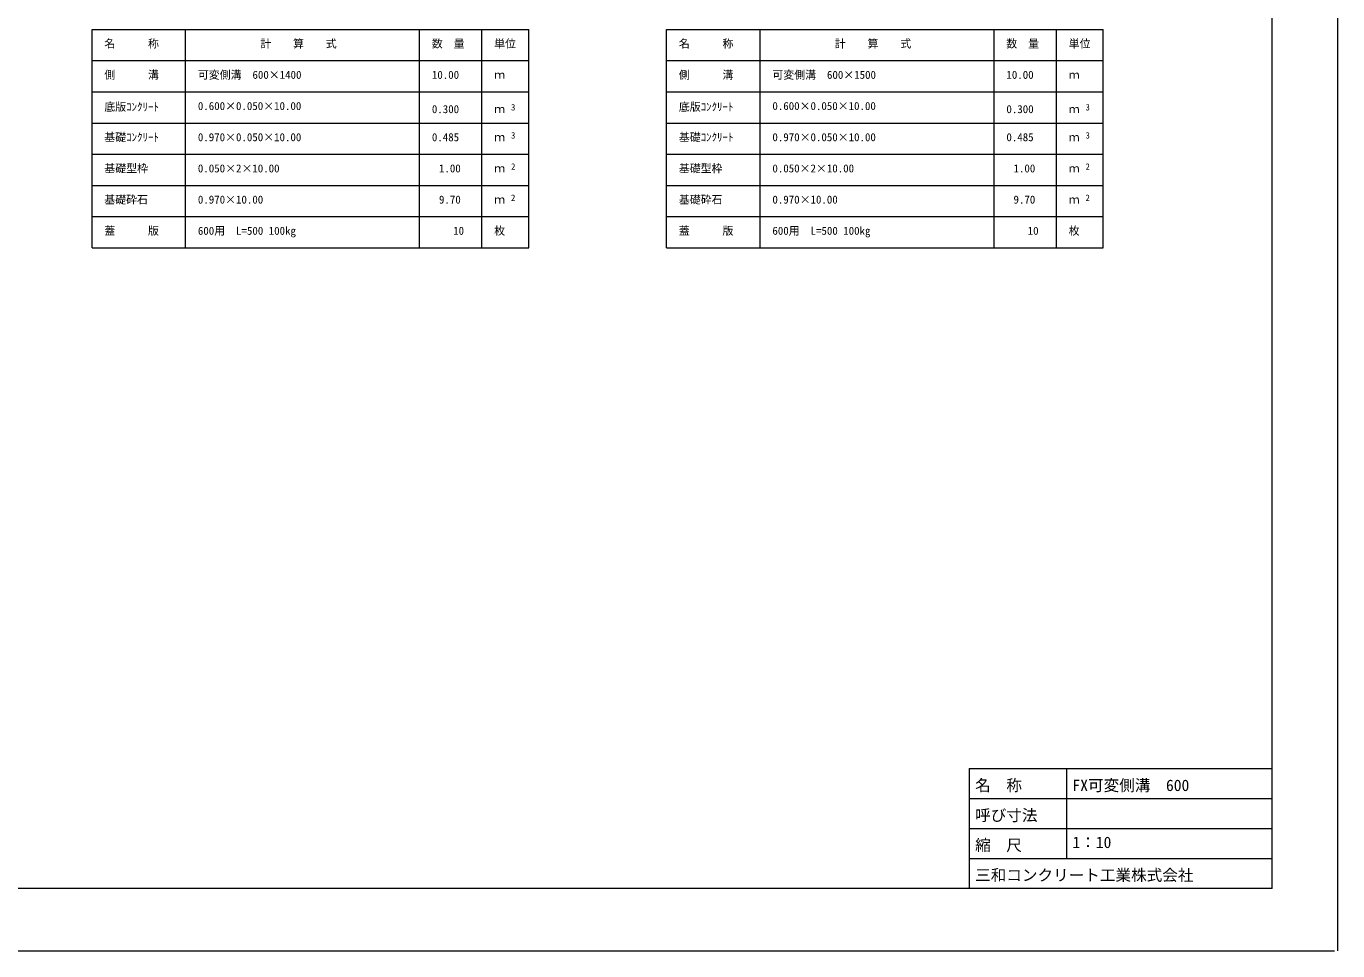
# Model space of a CAD drawing. Units: millimetres, scale not verified. Extents: x 0 to 84100, y 0 to 59400.
# Drawn here: x 42050 to 84100, y 0 to 29641 of the extents above; entities that cross this region are included whole.
import ezdxf
from ezdxf.enums import TextEntityAlignment as Align

# ---------------------------------------------------------------- set-up
doc = ezdxf.new("R2010")
doc.units = ezdxf.units.MM
doc.header["$LTSCALE"] = 100
for name, color, linetype, lineweight in [('D-STR-HTXT（旗揚げ）', 4, 'Continuous', 18), ('D-TTL(外枠）', 1, 'Continuous', 18), ('DEFPOINTS_7', 1, 'Continuous', 18)]:
    doc.layers.add(name, color=color, linetype=linetype, lineweight=lineweight)
doc.layers.add('D-STR-TXT（文字）', color=7, linetype='Continuous')
doc.layers.add('D-TTL-TXT（文字）', color=7, linetype='Continuous')
doc.styles.add('ＭＳ ゴシック', font='')
doc.styles.get('ＭＳ ゴシック').set_extended_font_data('MS Gothic')

msp = doc.modelspace()

# ---------------------------------------------------------------- linework, layer by layer
at = {"layer": 'D-STR-HTXT（旗揚げ）'}
for p, q in [((44161.2, 29537.3), (58161.2, 29537.3)), ((44161.2, 22537.3), (44161.2, 29537.3)), ((47161.2, 22537.3), (47161.2, 29537.3)), ((54661.2, 22537.3), (54661.2, 29537.3)), ((56661.2, 26337.3), (56661.2, 29537.3)), ((56661.2, 22537.3), (56661.2, 29537.3)), ((58161.2, 22537.3), (58161.2, 29537.3)), ((62581.2, 29537.3), (76581.2, 29537.3)), ((62581.2, 22537.3), (62581.2, 29537.3)), ((65581.2, 22537.3), (65581.2, 29537.3)), ((73081.2, 22537.3), (73081.2, 29537.3)), ((75081.2, 26337.3), (75081.2, 29537.3)), ((75081.2, 22537.3), (75081.2, 29537.3)), ((76581.2, 22537.3), (76581.2, 29537.3)), ((44161.2, 28537.3), (58161.2, 28537.3)), ((62581.2, 28537.3), (76581.2, 28537.3)), ((44161.2, 27537.3), (58161.2, 27537.3)), ((62581.2, 27537.3), (76581.2, 27537.3)), ((44161.2, 26537.3), (58161.2, 26537.3)), ((62581.2, 26537.3), (76581.2, 26537.3)), ((44161.2, 25537.3), (58161.2, 25537.3)), ((62581.2, 25537.3), (76581.2, 25537.3)), ((44161.2, 24537.3), (58161.2, 24537.3)), ((62581.2, 24537.3), (76581.2, 24537.3)), ((44161.2, 23537.3), (58161.2, 23537.3)), ((62581.2, 23537.3), (76581.2, 23537.3)), ((44161.2, 22537.3), (58161.2, 22537.3)), ((62581.2, 22537.3), (76581.2, 22537.3))]:
    msp.add_line(p, q, dxfattribs=at)
at = {"layer": 'D-TTL(外枠）'}
for p, q in [((82000, 2000), (82000, 57400)), ((72280, 5840), (82000, 5840)), ((72280, 5840), (72280, 2000)), ((75400, 5840), (75400, 2960)), ((72280, 4880), (82000, 4880)), ((72280, 3920), (82000, 3920)), ((72280, 2960), (82000, 2960)), ((82000, 2000), (2500, 2000))]:
    msp.add_line(p, q, dxfattribs=at)
at = {"layer": 'DEFPOINTS_7'}
for p, q in [((84100, 0), (84100, 59400)), ((0, 0), (84000, 0))]:
    msp.add_line(p, q, dxfattribs=at)

# ---------------------------------------------------------------- texts
at = {"layer": 'D-STR-TXT（文字）', "style": 'ＭＳ ゴシック'}
for s, height, p in [('名\u3000\u3000\u3000称', 256.6, (44553.5, 28877.6)), ('計\u3000\u3000算\u3000\u3000式', 256.6, (49554.2, 28877.6)), ('数\u3000量', 256.6, (55053.5, 28877.6)), ('単位', 256.6, (57053.5, 28877.6)), ('名\u3000\u3000\u3000称', 256.6, (62973.5, 28877.6)), ('計\u3000\u3000算\u3000\u3000式', 256.6, (67974.2, 28877.6)), ('数\u3000量', 256.6, (73473.5, 28877.6)), ('単位', 256.6, (75473.5, 28877.6)), ('側\u3000\u3000\u3000溝', 256.6, (44553.5, 27877.6)), ('可変側溝\u3000600×1400', 256.6, (47553.5, 27877.6)), ('10.00', 256.6, (55056.2, 27877.6)), ('側\u3000\u3000\u3000溝', 256.6, (62973.5, 27877.6)), ('可変側溝\u3000600×1500', 256.6, (65973.5, 27877.6)), ('10.00', 256.6, (73476.2, 27877.6)), ('ｍ', 256.6, (57053.5, 27877.6)), ('ｍ', 256.6, (75473.5, 27877.6)), ('底版ｺﾝｸﾘｰﾄ', 256.6, (44553.5, 26851)), ('0.600×0.050×10.00', 256.6, (47553.5, 26877.6)), ('0.300', 256.6, (55056.2, 26777.6)), ('ｍ', 256.6, (57053.5, 26777.6)), ('3', 205.3, (57593.7, 26878)), ('底版ｺﾝｸﾘｰﾄ', 256.6, (62973.5, 26851)), ('0.600×0.050×10.00', 256.6, (65973.5, 26877.6)), ('0.300', 256.6, (73476.2, 26777.6)), ('ｍ', 256.6, (75473.5, 26777.6)), ('3', 205.3, (76013.7, 26878)), ('基礎ｺﾝｸﾘｰﾄ', 256.6, (44553.5, 25877.6)), ('0.970×0.050×10.00', 256.6, (47553.5, 25877.6)), ('0.485', 256.6, (55056.2, 25877.6)), ('ｍ', 256.6, (57053.5, 25877.6)), ('3', 205.3, (57593.7, 25978)), ('基礎ｺﾝｸﾘｰﾄ', 256.6, (62973.5, 25877.6)), ('0.970×0.050×10.00', 256.6, (65973.5, 25877.6)), ('0.485', 256.6, (73476.2, 25877.6)), ('ｍ', 256.6, (75473.5, 25877.6)), ('3', 205.3, (76013.7, 25978)), ('基礎型枠', 256.6, (44553.5, 24877.6)), ('2', 205.3, (57593.7, 24978)), ('基礎型枠', 256.6, (62973.5, 24877.6)), ('2', 205.3, (76013.7, 24978)), ('0.050×2×10.00', 256.6, (47553.5, 24877.6)), ('1.00', 256.6, (55283.6, 24877.6)), ('ｍ', 256.6, (57053.5, 24877.6)), ('0.050×2×10.00', 256.6, (65973.5, 24877.6)), ('1.00', 256.6, (73703.6, 24877.6)), ('ｍ', 256.6, (75473.5, 24877.6)), ('基礎砕石', 256.6, (44553.5, 23877.6)), ('0.970×10.00', 256.6, (47553.5, 23877.6)), ('9.70', 256.6, (55283.6, 23877.6)), ('ｍ', 256.6, (57053.5, 23877.6)), ('2', 205.3, (57593.7, 23978)), ('基礎砕石', 256.6, (62973.5, 23877.6)), ('0.970×10.00', 256.6, (65973.5, 23877.6)), ('9.70', 256.6, (73703.6, 23877.6)), ('ｍ', 256.6, (75473.5, 23877.6)), ('2', 205.3, (76013.7, 23978)), ('蓋\u3000\u3000\u3000版', 256.6, (44553.5, 22877.6)), ('600用\u3000L=500 100kg', 256.6, (47553.5, 22877.6)), ('10', 256.6, (55738.4, 22877.6)), ('枚', 256.6, (57053.5, 22877.6)), ('蓋\u3000\u3000\u3000版', 256.6, (62973.5, 22877.6)), ('600用\u3000L=500 100kg', 256.6, (65973.5, 22877.6)), ('10', 256.6, (74158.4, 22877.6)), ('枚', 256.6, (75473.5, 22877.6))]:
    msp.add_text(s, height=height, dxfattribs=at).set_placement(p, align=Align.BOTTOM_LEFT)
at = {"layer": 'D-TTL-TXT（文字）', "style": 'ＭＳ ゴシック'}
for s, p in [('名\u3000称', (72473.1, 5011.4)), ('FX可変側溝\u3000600', (75593.1, 5011.4)), ('呼び寸法', (72473.1, 4051.4)), ('縮\u3000尺', (72473.1, 3091.4)), ('1：10', (75593.1, 3182.7)), ('三和コンクリート工業株式会社', (72473.1, 2131.4))]:
    msp.add_text(s, height=366.6, dxfattribs=at).set_placement(p, align=Align.BOTTOM_LEFT)

doc.saveas('drawing.dxf')
